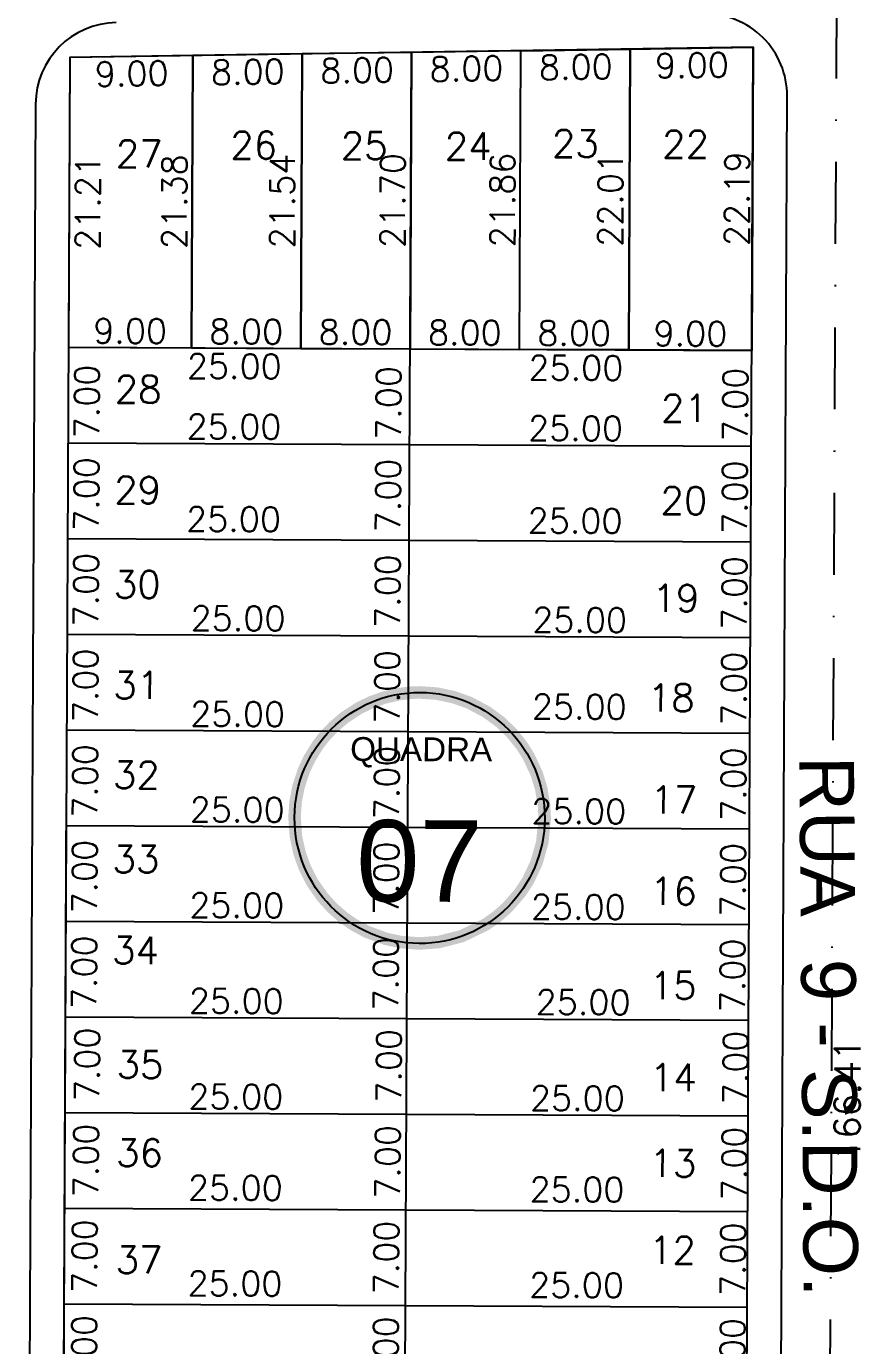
# Model space of a CAD drawing. Header units: millimetres. Extents: x -4430026 to 4783824, y 584 to 9593110.
# Drawn here: x 2064.7 to 2126.1, y 1787.8 to 1884.3 of the extents above; entities that cross this region are included whole.
import ezdxf
from ezdxf.enums import TextEntityAlignment as Align

# ---------------------------------------------------------------- set-up
doc = ezdxf.new("R2010")
doc.units = ezdxf.units.MM
doc.linetypes.add('DASHDOT', pattern=[1, 0.5, -0.25, 0, -0.25])
doc.linetypes.add('HIDDEN2', pattern=[0.1875, 0.125, -0.0625])
for name, color, linetype in [('boundary filipe', 6, 'Continuous'), ('BOUNDARY LOTES', 2, 'Continuous'), ('Calçada', 1, 'Continuous'), ('Cota', 8, 'Continuous'), ('COTAS', 8, 'Continuous'), ('Lotes', 2, 'Continuous'), ('Nomes de Ruas', 3, 'Continuous'), ('Numero de lotes', 5, 'Continuous'), ('númeraçãoquadras', 4, 'Continuous'), ('Projeção', 8, 'HIDDEN2'), ('QUADRA', 4, 'Continuous')]:
    doc.layers.add(name, color=color, linetype=linetype)
doc.styles.add('arcad1', font='romans.shx')
doc.styles.add('ARIAL', font='arial.ttf', dxfattribs={"height": 0.25})
doc.styles.add('ROMANS', font='romans.shx')
doc.styles.add('STYLE1', font='sanss___.ttf')
doc.dimstyles.new('BOLA100', dxfattribs={"dimscale": 0, "dimtxt": 1.9, "dimasz": 0.18, "dimexe": 0.18, "dimexo": 0.063, "dimgap": 0, "dimtad": 1, "dimzin": 4, "dimdsep": 46, "dimtxsty": 'ROMANS', "dimcen": 0.09, "dimse1": 1, "dimse2": 1, "dimsd1": 1, "dimsd2": 1, "dimclrt": 256, "dimaunit": 1, "dimadec": 4, "dimazin": 0, "dimtfac": 1.2, "dimtix": 1, "dimtmove": 2, "dimatfit": 3, "dimfxl": 1, "dimtvp": 2, "dimtolj": 1, "dimtzin": 4, "dimarcsym": 0})
doc.dimstyles.get("Standard").update_dxf_attribs({"dimtxt": 0.18, "dimasz": 0.18, "dimexe": 0.18, "dimexo": 0.0625, "dimgap": 0.09, "dimtad": 0, "dimtih": 1, "dimtoh": 1, "dimdec": 4, "dimzin": 0, "dimdsep": 46, "dimtxsty": 'Standard', "dimcen": 0.09, "dimadec": 0, "dimazin": 0, "dimtfac": 1, "dimtdec": 4, "dimtofl": 0, "dimtmove": 0, "dimatfit": 3, "dimfxl": 1, "dimtolj": 1, "dimtzin": 0, "dimarcsym": 0})

# ---------------------------------------------------------------- blocks, each defined once
blk = doc.blocks.new('NUM_quadra')
at = {"color": 6, "const_width": 0.02}
blk.add_lwpolyline([(-0.0134, 0.1996), (-0.034, 0.1971), (-0.0579, 0.1914), (-0.0779, 0.1842), (-0.0981, 0.1743), (-0.1208, 0.1594), (-0.1377, 0.145), (-0.1521, 0.1299), (-0.1625, 0.1166), (-0.1764, 0.0942), (-0.1852, 0.0754), (-0.1941, 0.0483), (-0.1985, 0.0243), (-0.2, 0), (-0.1977, -0.0299), (-0.1921, -0.0556), (-0.1839, -0.0786), (-0.1713, -0.1033), (-0.1546, -0.1269), (-0.1389, -0.1439), (-0.1219, -0.1586), (-0.1046, -0.1705), (-0.0831, -0.1819), (-0.0531, -0.1928), (-0.0302, -0.1977), (0, -0.2), (0.0309, -0.1976), (0.0677, -0.1882), (0.1069, -0.169), (0.124, -0.1569), (0.1407, -0.1421), (0.1614, -0.1181), (0.1737, -0.0992), (0.187, -0.071), (0.1962, -0.0386), (0.2, 0), (0.1989, 0.0205), (0.1943, 0.0473), (0.1871, 0.0707), (0.1741, 0.0984), (0.1635, 0.1151), (0.1472, 0.1354), (0.1285, 0.1533), (0.1063, 0.1694), (0.0782, 0.1841), (0.0533, 0.1928), (0.0267, 0.1982), (0, 0.2)], close=True, dxfattribs=at)
blk.add_circle((0, 0), 0.2)
at = {"color": 3, "insert": (-0.1114, 0.1285), "char_height": 0.038, "width": 0.2663, "attachment_point": 1, "style": 'STYLE1'}
blk.add_mtext('\\fArial|b0|i0|c0|p34;QUADRA', dxfattribs=at)
at = {"color": 3, "style": 'STYLE1'}
blk.add_attdef('00', text='', height=0.13, dxfattribs=at).set_placement((0, -0.1335), align=Align.CENTER)
blk = doc.blocks.new('*D14745')
at = {"layer": 'DEFPOINTS', "color": 0}
for p in [(2067.912, 1882.033), (2076.912, 1882.168), (2076.985, 1877.316)]:
    blk.add_point(p, dxfattribs=at)
at = {"layer": 'Cota', "color": 41, "insert": (2072.431, 1880.848), "char_height": 1.8, "attachment_point": 5, "rotation": 0.85696, "style": 'ROMANS'}
blk.add_mtext('\\A1;9.00', dxfattribs=at)
blk = doc.blocks.new('*D14746')
at = {"layer": 'DEFPOINTS', "color": 0}
for p in [(2076.912, 1882.168), (2084.913, 1882.287), (2084.986, 1877.435)]:
    blk.add_point(p, dxfattribs=at)
at = {"layer": 'Cota', "color": 41, "insert": (2080.931, 1880.975), "char_height": 1.8, "attachment_point": 5, "rotation": 0.85696, "style": 'ROMANS'}
blk.add_mtext('\\A1;8.00', dxfattribs=at)
blk = doc.blocks.new('*D14747')
at = {"layer": 'DEFPOINTS', "color": 0}
for p in [(2084.913, 1882.287), (2092.914, 1882.407), (2092.986, 1877.555)]:
    blk.add_point(p, dxfattribs=at)
at = {"layer": 'Cota', "color": 41, "insert": (2088.932, 1881.095), "char_height": 1.8, "attachment_point": 5, "rotation": 0.85696, "style": 'ROMANS'}
blk.add_mtext('\\A1;8.00', dxfattribs=at)
blk = doc.blocks.new('*D14748')
at = {"layer": 'DEFPOINTS', "color": 0}
for p in [(2100.914, 1882.527), (2092.914, 1882.407), (2100.987, 1877.675)]:
    blk.add_point(p, dxfattribs=at)
at = {"layer": 'Cota', "color": 41, "insert": (2096.933, 1881.215), "char_height": 1.8, "attachment_point": 5, "rotation": 0.85696, "style": 'ROMANS'}
blk.add_mtext('\\A1;8.00', dxfattribs=at)
blk = doc.blocks.new('*D14749')
at = {"layer": 'DEFPOINTS', "color": 0}
for p in [(2100.914, 1882.527), (2108.915, 1882.646), (2108.987, 1877.794)]:
    blk.add_point(p, dxfattribs=at)
at = {"layer": 'Cota', "color": 41, "insert": (2104.933, 1881.334), "char_height": 1.8, "attachment_point": 5, "rotation": 0.85696, "style": 'ROMANS'}
blk.add_mtext('\\A1;8.00', dxfattribs=at)
blk = doc.blocks.new('*D14750')
at = {"layer": 'DEFPOINTS', "color": 0}
for p in [(2108.915, 1882.646), (2117.916, 1882.781), (2117.988, 1877.929)]:
    blk.add_point(p, dxfattribs=at)
at = {"layer": 'Cota', "color": 41, "insert": (2113.434, 1881.461), "char_height": 1.8, "attachment_point": 5, "rotation": 0.85696, "style": 'ROMANS'}
blk.add_mtext('\\A1;9.00', dxfattribs=at)
blk = doc.blocks.new('*D14751')
at = {"layer": 'DEFPOINTS', "color": 0}
for p in [(2067.912, 1882.033), (2067.811, 1860.827), (2072.769, 1860.803)]:
    blk.add_point(p, dxfattribs=at)
at = {"layer": 'Cota', "color": 41, "insert": (2069.219, 1871.423), "char_height": 1.8, "attachment_point": 5, "rotation": 89.72858, "style": 'ROMANS'}
blk.add_mtext('\\A1;21.21', dxfattribs=at)
blk = doc.blocks.new('*D14752')
at = {"layer": 'DEFPOINTS', "color": 0}
for p in [(2067.777, 1853.594), (2067.744, 1846.594), (2072.701, 1846.571)]:
    blk.add_point(p, dxfattribs=at)
at = {"layer": 'Cota', "color": 41, "insert": (2069.118, 1850.088), "char_height": 1.8, "attachment_point": 5, "rotation": 89.72858, "style": 'ROMANS'}
blk.add_mtext('\\A1;7.00', dxfattribs=at)
blk = doc.blocks.new('*D14753')
at = {"layer": 'DEFPOINTS', "color": 0}
for p in [(2076.912, 1882.168), (2079.207, 1882.157), (2076.811, 1860.784)]:
    blk.add_point(p, dxfattribs=at)
at = {"layer": 'Cota', "color": 41, "insert": (2075.556, 1871.482), "char_height": 1.8, "attachment_point": 5, "rotation": 89.72858, "style": 'ROMANS'}
blk.add_mtext('\\A1;21.38', dxfattribs=at)
blk = doc.blocks.new('*D14754')
at = {"layer": 'DEFPOINTS', "color": 0}
for p in [(2084.913, 1882.287), (2087.1, 1882.277), (2084.811, 1860.746)]:
    blk.add_point(p, dxfattribs=at)
at = {"layer": 'Cota', "color": 41, "insert": (2083.449, 1871.523), "char_height": 1.8, "attachment_point": 5, "rotation": 89.72858, "style": 'ROMANS'}
blk.add_mtext('\\A1;21.54', dxfattribs=at)
blk = doc.blocks.new('*D14755')
at = {"layer": 'DEFPOINTS', "color": 0}
for p in [(2092.914, 1882.407), (2092.811, 1860.708), (2095.074, 1860.698)]:
    blk.add_point(p, dxfattribs=at)
at = {"layer": 'Cota', "color": 41, "insert": (2091.525, 1871.564), "char_height": 1.8, "attachment_point": 5, "rotation": 89.72858, "style": 'ROMANS'}
blk.add_mtext('\\A1;21.70', dxfattribs=at)
blk = doc.blocks.new('*D14756')
at = {"layer": 'DEFPOINTS', "color": 0}
for p in [(2100.914, 1882.527), (2103.22, 1882.516), (2100.811, 1860.67)]:
    blk.add_point(p, dxfattribs=at)
at = {"layer": 'Cota', "color": 41, "insert": (2099.568, 1871.605), "char_height": 1.8, "attachment_point": 5, "rotation": 89.72858, "style": 'ROMANS'}
blk.add_mtext('\\A1;21.86', dxfattribs=at)
blk = doc.blocks.new('*D14757')
at = {"layer": 'DEFPOINTS', "color": 0}
for p in [(2108.915, 1882.646), (2111.113, 1882.636), (2108.811, 1860.633)]:
    blk.add_point(p, dxfattribs=at)
at = {"layer": 'Cota', "color": 41, "insert": (2107.461, 1871.646), "char_height": 1.8, "attachment_point": 5, "rotation": 89.72858, "style": 'ROMANS'}
blk.add_mtext('\\A1;22.01', dxfattribs=at)
blk = doc.blocks.new('*D14758')
at = {"layer": 'DEFPOINTS', "color": 0}
for p in [(2117.916, 1882.781), (2117.811, 1860.59), (2120.272, 1860.578)]:
    blk.add_point(p, dxfattribs=at)
at = {"layer": 'Cota', "color": 41, "insert": (2116.725, 1871.691), "char_height": 1.8, "attachment_point": 5, "rotation": 89.72858, "style": 'ROMANS'}
blk.add_mtext('\\A1;22.19', dxfattribs=at)
blk = doc.blocks.new('*D14759')
at = {"layer": 'DEFPOINTS', "color": 0}
for p in [(2067.81, 1860.594), (2076.81, 1860.551), (2076.8, 1858.391)]:
    blk.add_point(p, dxfattribs=at)
at = {"layer": 'Cota', "color": 41, "insert": (2072.317, 1862.012), "char_height": 1.8, "attachment_point": 5, "rotation": 359.72858, "style": 'ROMANS'}
blk.add_mtext('\\A1;9.00', dxfattribs=at)
blk = doc.blocks.new('*D14760')
at = {"layer": 'DEFPOINTS', "color": 0}
for p in [(2076.81, 1860.551), (2084.81, 1860.513), (2084.8, 1858.353)]:
    blk.add_point(p, dxfattribs=at)
at = {"layer": 'Cota', "color": 41, "insert": (2080.817, 1861.972), "char_height": 1.8, "attachment_point": 5, "rotation": 359.72858, "style": 'ROMANS'}
blk.add_mtext('\\A1;8.00', dxfattribs=at)
blk = doc.blocks.new('*D14761')
at = {"layer": 'DEFPOINTS', "color": 0}
for p in [(2084.81, 1860.513), (2092.81, 1860.475), (2092.799, 1858.315)]:
    blk.add_point(p, dxfattribs=at)
at = {"layer": 'Cota', "color": 41, "insert": (2088.817, 1861.934), "char_height": 1.8, "attachment_point": 5, "rotation": 359.72858, "style": 'ROMANS'}
blk.add_mtext('\\A1;8.00', dxfattribs=at)
blk = doc.blocks.new('*D14762')
at = {"layer": 'DEFPOINTS', "color": 0}
for p in [(2092.81, 1860.475), (2100.81, 1860.438), (2100.799, 1858.277)]:
    blk.add_point(p, dxfattribs=at)
at = {"layer": 'Cota', "color": 41, "insert": (2096.816, 1861.896), "char_height": 1.8, "attachment_point": 5, "rotation": 359.72858, "style": 'ROMANS'}
blk.add_mtext('\\A1;8.00', dxfattribs=at)
blk = doc.blocks.new('*D14763')
at = {"layer": 'DEFPOINTS', "color": 0}
for p in [(2100.81, 1860.438), (2108.81, 1860.4), (2108.799, 1858.239)]:
    blk.add_point(p, dxfattribs=at)
at = {"layer": 'Cota', "color": 41, "insert": (2104.816, 1861.858), "char_height": 1.8, "attachment_point": 5, "rotation": 359.72858, "style": 'ROMANS'}
blk.add_mtext('\\A1;8.00', dxfattribs=at)
blk = doc.blocks.new('*D14764')
at = {"layer": 'DEFPOINTS', "color": 0}
for p in [(2108.81, 1860.4), (2117.809, 1860.357), (2117.799, 1858.196)]:
    blk.add_point(p, dxfattribs=at)
at = {"layer": 'Cota', "color": 41, "insert": (2113.316, 1861.818), "char_height": 1.8, "attachment_point": 5, "rotation": 359.72858, "style": 'ROMANS'}
blk.add_mtext('\\A1;9.00', dxfattribs=at)
blk = doc.blocks.new('*D14765')
at = {"layer": 'DEFPOINTS', "color": 0}
for p in [(2067.377, 1847.087), (2092.377, 1846.969), (2092.366, 1844.588)]:
    blk.add_point(p, dxfattribs=at)
at = {"layer": 'Cota', "color": 41, "insert": (2079.883, 1848.247), "char_height": 1.8, "attachment_point": 5, "rotation": 359.72858, "style": 'ROMANS'}
blk.add_mtext('\\A1;25.00', dxfattribs=at)
blk = doc.blocks.new('*D14766')
at = {"layer": 'DEFPOINTS', "color": 0}
for p in [(2092.377, 1846.969), (2117.376, 1846.85), (2117.365, 1844.469)]:
    blk.add_point(p, dxfattribs=at)
at = {"layer": 'Cota', "color": 41, "insert": (2104.882, 1848.128), "char_height": 1.8, "attachment_point": 5, "rotation": 359.72858, "style": 'ROMANS'}
blk.add_mtext('\\A1;25.00', dxfattribs=at)
blk = doc.blocks.new('*D14767')
at = {"layer": 'DEFPOINTS', "color": 0}
for p in [(2067.744, 1846.594), (2067.711, 1839.594), (2072.668, 1839.571)]:
    blk.add_point(p, dxfattribs=at)
at = {"layer": 'Cota', "color": 41, "insert": (2069.085, 1843.088), "char_height": 1.8, "attachment_point": 5, "rotation": 89.72858, "style": 'ROMANS'}
blk.add_mtext('\\A1;7.00', dxfattribs=at)
blk = doc.blocks.new('*D14768')
at = {"layer": 'DEFPOINTS', "color": 0}
for p in [(2067.712, 1839.827), (2092.711, 1839.709), (2092.7, 1837.328)]:
    blk.add_point(p, dxfattribs=at)
at = {"layer": 'Cota', "color": 41, "insert": (2080.217, 1840.987), "char_height": 1.8, "attachment_point": 5, "rotation": 359.72858, "style": 'ROMANS'}
blk.add_mtext('\\A1;25.00', dxfattribs=at)
blk = doc.blocks.new('*D14769')
at = {"layer": 'DEFPOINTS', "color": 0}
for p in [(2092.711, 1839.709), (2117.711, 1839.59), (2117.7, 1837.209)]:
    blk.add_point(p, dxfattribs=at)
at = {"layer": 'Cota', "color": 41, "insert": (2105.217, 1840.868), "char_height": 1.8, "attachment_point": 5, "rotation": 359.72858, "style": 'ROMANS'}
blk.add_mtext('\\A1;25.00', dxfattribs=at)
blk = doc.blocks.new('*D14770')
at = {"layer": 'DEFPOINTS', "color": 0}
for p in [(2067.711, 1839.594), (2067.677, 1832.594), (2072.635, 1832.571)]:
    blk.add_point(p, dxfattribs=at)
at = {"layer": 'Cota', "color": 41, "insert": (2069.052, 1836.088), "char_height": 1.8, "attachment_point": 5, "rotation": 89.72858, "style": 'ROMANS'}
blk.add_mtext('\\A1;7.00', dxfattribs=at)
blk = doc.blocks.new('*D14771')
at = {"layer": 'DEFPOINTS', "color": 0}
for p in [(2067.678, 1832.827), (2092.678, 1832.709), (2092.667, 1830.328)]:
    blk.add_point(p, dxfattribs=at)
at = {"layer": 'Cota', "color": 41, "insert": (2080.184, 1833.987), "char_height": 1.8, "attachment_point": 5, "rotation": 359.72858, "style": 'ROMANS'}
blk.add_mtext('\\A1;25.00', dxfattribs=at)
blk = doc.blocks.new('*D14772')
at = {"layer": 'DEFPOINTS', "color": 0}
for p in [(2092.681, 1833.358), (2117.681, 1833.24), (2117.67, 1830.859)]:
    blk.add_point(p, dxfattribs=at)
at = {"layer": 'Cota', "color": 41, "insert": (2105.187, 1834.518), "char_height": 1.8, "attachment_point": 5, "rotation": 359.72858, "style": 'ROMANS'}
blk.add_mtext('\\A1;25.00', dxfattribs=at)
blk = doc.blocks.new('*D14773')
at = {"layer": 'DEFPOINTS', "color": 0}
for p in [(2067.677, 1832.594), (2067.644, 1825.594), (2072.602, 1825.571)]:
    blk.add_point(p, dxfattribs=at)
at = {"layer": 'Cota', "color": 41, "insert": (2069.018, 1829.088), "char_height": 1.8, "attachment_point": 5, "rotation": 89.72858, "style": 'ROMANS'}
blk.add_mtext('\\A1;7.00', dxfattribs=at)
blk = doc.blocks.new('*D14774')
at = {"layer": 'DEFPOINTS', "color": 0}
for p in [(2067.645, 1825.827), (2092.645, 1825.709), (2092.634, 1823.328)]:
    blk.add_point(p, dxfattribs=at)
at = {"layer": 'Cota', "color": 41, "insert": (2080.151, 1826.987), "char_height": 1.8, "attachment_point": 5, "rotation": 359.72858, "style": 'ROMANS'}
blk.add_mtext('\\A1;25.00', dxfattribs=at)
blk = doc.blocks.new('*D14775')
at = {"layer": 'DEFPOINTS', "color": 0}
for p in [(2092.645, 1825.709), (2117.645, 1825.59), (2117.633, 1823.209)]:
    blk.add_point(p, dxfattribs=at)
at = {"layer": 'Cota', "color": 41, "insert": (2105.151, 1826.869), "char_height": 1.8, "attachment_point": 5, "rotation": 359.72858, "style": 'ROMANS'}
blk.add_mtext('\\A1;25.00', dxfattribs=at)
blk = doc.blocks.new('*D14776')
at = {"layer": 'DEFPOINTS', "color": 0}
for p in [(2067.644, 1825.594), (2067.611, 1818.594), (2072.569, 1818.571)]:
    blk.add_point(p, dxfattribs=at)
at = {"layer": 'Cota', "color": 41, "insert": (2068.985, 1822.088), "char_height": 1.8, "attachment_point": 5, "rotation": 89.72858, "style": 'ROMANS'}
blk.add_mtext('\\A1;7.00', dxfattribs=at)
blk = doc.blocks.new('*D14777')
at = {"layer": 'DEFPOINTS', "color": 0}
for p in [(2067.612, 1818.827), (2092.612, 1818.709), (2092.601, 1816.328)]:
    blk.add_point(p, dxfattribs=at)
at = {"layer": 'Cota', "color": 41, "insert": (2080.118, 1819.987), "char_height": 1.8, "attachment_point": 5, "rotation": 359.72858, "style": 'ROMANS'}
blk.add_mtext('\\A1;25.00', dxfattribs=at)
blk = doc.blocks.new('*D14778')
at = {"layer": 'DEFPOINTS', "color": 0}
for p in [(2092.612, 1818.709), (2117.612, 1818.59), (2117.6, 1816.209)]:
    blk.add_point(p, dxfattribs=at)
at = {"layer": 'Cota', "color": 41, "insert": (2105.117, 1819.869), "char_height": 1.8, "attachment_point": 5, "rotation": 359.72858, "style": 'ROMANS'}
blk.add_mtext('\\A1;25.00', dxfattribs=at)
blk = doc.blocks.new('*D14779')
at = {"layer": 'DEFPOINTS', "color": 0}
for p in [(2067.611, 1818.594), (2067.578, 1811.594), (2072.536, 1811.571)]:
    blk.add_point(p, dxfattribs=at)
at = {"layer": 'Cota', "color": 41, "insert": (2068.952, 1815.088), "char_height": 1.8, "attachment_point": 5, "rotation": 89.72858, "style": 'ROMANS'}
blk.add_mtext('\\A1;7.00', dxfattribs=at)
blk = doc.blocks.new('*D14780')
at = {"layer": 'DEFPOINTS', "color": 0}
for p in [(2067.579, 1811.827), (2092.579, 1811.709), (2092.567, 1809.328)]:
    blk.add_point(p, dxfattribs=at)
at = {"layer": 'Cota', "color": 41, "insert": (2080.085, 1812.987), "char_height": 1.8, "attachment_point": 5, "rotation": 359.72858, "style": 'ROMANS'}
blk.add_mtext('\\A1;25.00', dxfattribs=at)
blk = doc.blocks.new('*D14781')
at = {"layer": 'DEFPOINTS', "color": 0}
for p in [(2092.963, 1811.74), (2117.963, 1811.622), (2117.952, 1809.241)]:
    blk.add_point(p, dxfattribs=at)
at = {"layer": 'Cota', "color": 41, "insert": (2105.469, 1812.9), "char_height": 1.8, "attachment_point": 5, "rotation": 359.72858, "style": 'ROMANS'}
blk.add_mtext('\\A1;25.00', dxfattribs=at)
blk = doc.blocks.new('*D14782')
at = {"layer": 'DEFPOINTS', "color": 0}
for p in [(2067.546, 1804.827), (2092.546, 1804.709), (2092.534, 1802.328)]:
    blk.add_point(p, dxfattribs=at)
at = {"layer": 'Cota', "color": 41, "insert": (2080.051, 1805.987), "char_height": 1.8, "attachment_point": 5, "rotation": 359.72858, "style": 'ROMANS'}
blk.add_mtext('\\A1;25.00', dxfattribs=at)
blk = doc.blocks.new('*D14783')
at = {"layer": 'DEFPOINTS', "color": 0}
for p in [(2092.546, 1804.709), (2117.545, 1804.591), (2117.534, 1802.21)]:
    blk.add_point(p, dxfattribs=at)
at = {"layer": 'Cota', "color": 41, "insert": (2105.051, 1805.869), "char_height": 1.8, "attachment_point": 5, "rotation": 359.72858, "style": 'ROMANS'}
blk.add_mtext('\\A1;25.00', dxfattribs=at)
blk = doc.blocks.new('*D14784')
at = {"layer": 'DEFPOINTS', "color": 0}
for p in [(2067.514, 1798.154), (2092.514, 1798.036), (2092.503, 1795.655)]:
    blk.add_point(p, dxfattribs=at)
at = {"layer": 'Cota', "color": 41, "insert": (2080.02, 1799.314), "char_height": 1.8, "attachment_point": 5, "rotation": 359.72858, "style": 'ROMANS'}
blk.add_mtext('\\A1;25.00', dxfattribs=at)
blk = doc.blocks.new('*D14785')
at = {"layer": 'DEFPOINTS', "color": 0}
for p in [(2092.514, 1798.036), (2117.514, 1797.917), (2117.502, 1795.536)]:
    blk.add_point(p, dxfattribs=at)
at = {"layer": 'Cota', "color": 41, "insert": (2105.02, 1799.195), "char_height": 1.8, "attachment_point": 5, "rotation": 359.72858, "style": 'ROMANS'}
blk.add_mtext('\\A1;25.00', dxfattribs=at)
blk = doc.blocks.new('*D14788')
at = {"layer": 'DEFPOINTS', "color": 0}
for p in [(2067.481, 1791.154), (2092.481, 1791.036), (2092.469, 1788.655)]:
    blk.add_point(p, dxfattribs=at)
at = {"layer": 'Cota', "color": 41, "insert": (2079.987, 1792.314), "char_height": 1.8, "attachment_point": 5, "rotation": 359.72858, "style": 'ROMANS'}
blk.add_mtext('\\A1;25.00', dxfattribs=at)
blk = doc.blocks.new('*D14789')
at = {"layer": 'DEFPOINTS', "color": 0}
for p in [(2092.481, 1791.036), (2117.48, 1790.917), (2117.469, 1788.536)]:
    blk.add_point(p, dxfattribs=at)
at = {"layer": 'Cota', "color": 41, "insert": (2104.986, 1792.195), "char_height": 1.8, "attachment_point": 5, "rotation": 359.72858, "style": 'ROMANS'}
blk.add_mtext('\\A1;25.00', dxfattribs=at)
blk = doc.blocks.new('*D13549')
at = {"layer": 'DEFPOINTS', "color": 0}
for p in [(2070.885, 1811.845), (2070.852, 1804.845), (2072.755, 1804.836)]:
    blk.add_point(p, dxfattribs=at)
at = {"layer": 'Cota', "color": 41, "insert": (2069.172, 1808.353), "char_height": 1.8, "attachment_point": 5, "rotation": 89.72858, "style": 'ROMANS'}
blk.add_mtext('\\A1;7.00', dxfattribs=at)
blk = doc.blocks.new('*D13550')
at = {"layer": 'DEFPOINTS', "color": 0}
for p in [(2068.853, 1804.821), (2068.82, 1797.821), (2072.665, 1797.803)]:
    blk.add_point(p, dxfattribs=at)
at = {"layer": 'Cota', "color": 41, "insert": (2069.081, 1801.32), "char_height": 1.8, "attachment_point": 5, "rotation": 89.72858, "style": 'ROMANS'}
blk.add_mtext('\\A1;7.00', dxfattribs=at)
blk = doc.blocks.new('*D13551')
at = {"layer": 'DEFPOINTS', "color": 0}
for p in [(2070.382, 1797.814), (2070.349, 1790.814), (2072.565, 1790.803)]:
    blk.add_point(p, dxfattribs=at)
at = {"layer": 'Cota', "color": 41, "insert": (2068.982, 1794.321), "char_height": 1.8, "attachment_point": 5, "rotation": 89.72858, "style": 'ROMANS'}
blk.add_mtext('\\A1;7.00', dxfattribs=at)
blk = doc.blocks.new('*D13552')
at = {"layer": 'DEFPOINTS', "color": 0}
for p in [(2070.349, 1790.814), (2070.316, 1783.814), (2072.532, 1783.804)]:
    blk.add_point(p, dxfattribs=at)
at = {"layer": 'Cota', "color": 41, "insert": (2068.949, 1787.321), "char_height": 1.8, "attachment_point": 5, "rotation": 89.72858, "style": 'ROMANS'}
blk.add_mtext('\\A1;7.00', dxfattribs=at)
blk = doc.blocks.new('*D13556')
at = {"layer": 'DEFPOINTS', "color": 0}
for p in [(2089.855, 1853.489), (2089.822, 1846.489), (2094.78, 1846.466)]:
    blk.add_point(p, dxfattribs=at)
at = {"layer": 'Cota', "color": 41, "insert": (2091.196, 1849.983), "char_height": 1.8, "attachment_point": 5, "rotation": 89.72858, "style": 'ROMANS'}
blk.add_mtext('\\A1;7.00', dxfattribs=at)
blk = doc.blocks.new('*D13557')
at = {"layer": 'DEFPOINTS', "color": 0}
for p in [(2089.822, 1846.489), (2089.789, 1839.49), (2094.747, 1839.466)]:
    blk.add_point(p, dxfattribs=at)
at = {"layer": 'Cota', "color": 41, "insert": (2091.163, 1842.983), "char_height": 1.8, "attachment_point": 5, "rotation": 89.72858, "style": 'ROMANS'}
blk.add_mtext('\\A1;7.00', dxfattribs=at)
blk = doc.blocks.new('*D13558')
at = {"layer": 'DEFPOINTS', "color": 0}
for p in [(2089.789, 1839.49), (2089.756, 1832.49), (2094.714, 1832.466)]:
    blk.add_point(p, dxfattribs=at)
at = {"layer": 'Cota', "color": 41, "insert": (2091.13, 1835.983), "char_height": 1.8, "attachment_point": 5, "rotation": 89.72858, "style": 'ROMANS'}
blk.add_mtext('\\A1;7.00', dxfattribs=at)
blk = doc.blocks.new('*D13559')
at = {"layer": 'DEFPOINTS', "color": 0}
for p in [(2089.756, 1832.49), (2089.723, 1825.49), (2094.68, 1825.466)]:
    blk.add_point(p, dxfattribs=at)
at = {"layer": 'Cota', "color": 41, "insert": (2091.097, 1828.983), "char_height": 1.8, "attachment_point": 5, "rotation": 89.72858, "style": 'ROMANS'}
blk.add_mtext('\\A1;7.00', dxfattribs=at)
blk = doc.blocks.new('*D13560')
at = {"layer": 'DEFPOINTS', "color": 0}
for p in [(2089.723, 1825.49), (2089.69, 1818.49), (2094.647, 1818.466)]:
    blk.add_point(p, dxfattribs=at)
at = {"layer": 'Cota', "color": 41, "insert": (2091.064, 1821.983), "char_height": 1.8, "attachment_point": 5, "rotation": 89.72858, "style": 'ROMANS'}
blk.add_mtext('\\A1;7.00', dxfattribs=at)
blk = doc.blocks.new('*D13561')
at = {"layer": 'DEFPOINTS', "color": 0}
for p in [(2089.69, 1818.49), (2089.656, 1811.49), (2094.614, 1811.466)]:
    blk.add_point(p, dxfattribs=at)
at = {"layer": 'Cota', "color": 41, "insert": (2091.031, 1814.983), "char_height": 1.8, "attachment_point": 5, "rotation": 89.72858, "style": 'ROMANS'}
blk.add_mtext('\\A1;7.00', dxfattribs=at)
blk = doc.blocks.new('*D13562')
at = {"layer": 'DEFPOINTS', "color": 0}
for p in [(2092.963, 1811.74), (2092.93, 1804.74), (2094.834, 1804.731)]:
    blk.add_point(p, dxfattribs=at)
at = {"layer": 'Cota', "color": 41, "insert": (2091.25, 1808.248), "char_height": 1.8, "attachment_point": 5, "rotation": 89.72858, "style": 'ROMANS'}
blk.add_mtext('\\A1;7.00', dxfattribs=at)
blk = doc.blocks.new('*D13563')
at = {"layer": 'DEFPOINTS', "color": 0}
for p in [(2090.932, 1804.717), (2090.899, 1797.717), (2094.743, 1797.699)]:
    blk.add_point(p, dxfattribs=at)
at = {"layer": 'Cota', "color": 41, "insert": (2091.16, 1801.216), "char_height": 1.8, "attachment_point": 5, "rotation": 89.72858, "style": 'ROMANS'}
blk.add_mtext('\\A1;7.00', dxfattribs=at)
blk = doc.blocks.new('*D13564')
at = {"layer": 'DEFPOINTS', "color": 0}
for p in [(2092.461, 1797.709), (2092.427, 1790.709), (2094.644, 1790.699)]:
    blk.add_point(p, dxfattribs=at)
at = {"layer": 'Cota', "color": 41, "insert": (2091.061, 1794.216), "char_height": 1.8, "attachment_point": 5, "rotation": 89.72858, "style": 'ROMANS'}
blk.add_mtext('\\A1;7.00', dxfattribs=at)
blk = doc.blocks.new('*D13565')
at = {"layer": 'DEFPOINTS', "color": 0}
for p in [(2092.427, 1790.709), (2092.394, 1783.709), (2094.611, 1783.699)]:
    blk.add_point(p, dxfattribs=at)
at = {"layer": 'Cota', "color": 41, "insert": (2091.027, 1787.216), "char_height": 1.8, "attachment_point": 5, "rotation": 89.72858, "style": 'ROMANS'}
blk.add_mtext('\\A1;7.00', dxfattribs=at)
blk = doc.blocks.new('*D13569')
at = {"layer": 'DEFPOINTS', "color": 0}
for p in [(2115.228, 1853.369), (2115.195, 1846.369), (2120.152, 1846.346)]:
    blk.add_point(p, dxfattribs=at)
at = {"layer": 'Cota', "color": 41, "insert": (2116.569, 1849.863), "char_height": 1.8, "attachment_point": 5, "rotation": 89.72858, "style": 'ROMANS'}
blk.add_mtext('\\A1;7.00', dxfattribs=at)
blk = doc.blocks.new('*D13570')
at = {"layer": 'DEFPOINTS', "color": 0}
for p in [(2115.195, 1846.369), (2115.162, 1839.369), (2120.119, 1839.346)]:
    blk.add_point(p, dxfattribs=at)
at = {"layer": 'Cota', "color": 41, "insert": (2116.536, 1842.863), "char_height": 1.8, "attachment_point": 5, "rotation": 89.72858, "style": 'ROMANS'}
blk.add_mtext('\\A1;7.00', dxfattribs=at)
blk = doc.blocks.new('*D13571')
at = {"layer": 'DEFPOINTS', "color": 0}
for p in [(2115.162, 1839.369), (2115.128, 1832.369), (2120.086, 1832.346)]:
    blk.add_point(p, dxfattribs=at)
at = {"layer": 'Cota', "color": 41, "insert": (2116.503, 1835.863), "char_height": 1.8, "attachment_point": 5, "rotation": 89.72858, "style": 'ROMANS'}
blk.add_mtext('\\A1;7.00', dxfattribs=at)
blk = doc.blocks.new('*D13572')
at = {"layer": 'DEFPOINTS', "color": 0}
for p in [(2115.128, 1832.369), (2115.095, 1825.369), (2120.053, 1825.346)]:
    blk.add_point(p, dxfattribs=at)
at = {"layer": 'Cota', "color": 41, "insert": (2116.469, 1828.863), "char_height": 1.8, "attachment_point": 5, "rotation": 89.72858, "style": 'ROMANS'}
blk.add_mtext('\\A1;7.00', dxfattribs=at)
blk = doc.blocks.new('*D13573')
at = {"layer": 'DEFPOINTS', "color": 0}
for p in [(2115.095, 1825.369), (2115.062, 1818.37), (2120.02, 1818.346)]:
    blk.add_point(p, dxfattribs=at)
at = {"layer": 'Cota', "color": 41, "insert": (2116.436, 1821.863), "char_height": 1.8, "attachment_point": 5, "rotation": 89.72858, "style": 'ROMANS'}
blk.add_mtext('\\A1;7.00', dxfattribs=at)
blk = doc.blocks.new('*D13574')
at = {"layer": 'DEFPOINTS', "color": 0}
for p in [(2115.062, 1818.37), (2115.029, 1811.37), (2119.987, 1811.346)]:
    blk.add_point(p, dxfattribs=at)
at = {"layer": 'Cota', "color": 41, "insert": (2116.403, 1814.863), "char_height": 1.8, "attachment_point": 5, "rotation": 89.72858, "style": 'ROMANS'}
blk.add_mtext('\\A1;7.00', dxfattribs=at)
blk = doc.blocks.new('*D13575')
at = {"layer": 'DEFPOINTS', "color": 0}
for p in [(2118.336, 1811.62), (2118.303, 1804.62), (2120.206, 1804.611)]:
    blk.add_point(p, dxfattribs=at)
at = {"layer": 'Cota', "color": 41, "insert": (2116.623, 1808.128), "char_height": 1.8, "attachment_point": 5, "rotation": 89.72858, "style": 'ROMANS'}
blk.add_mtext('\\A1;7.00', dxfattribs=at)
blk = doc.blocks.new('*D13576')
at = {"layer": 'DEFPOINTS', "color": 0}
for p in [(2116.304, 1804.596), (2116.271, 1797.597), (2120.116, 1797.578)]:
    blk.add_point(p, dxfattribs=at)
at = {"layer": 'Cota', "color": 41, "insert": (2116.532, 1801.095), "char_height": 1.8, "attachment_point": 5, "rotation": 89.72858, "style": 'ROMANS'}
blk.add_mtext('\\A1;7.00', dxfattribs=at)
blk = doc.blocks.new('*D13577')
at = {"layer": 'DEFPOINTS', "color": 0}
for p in [(2117.833, 1797.589), (2117.8, 1790.589), (2120.016, 1790.579)]:
    blk.add_point(p, dxfattribs=at)
at = {"layer": 'Cota', "color": 41, "insert": (2116.433, 1794.096), "char_height": 1.8, "attachment_point": 5, "rotation": 89.72858, "style": 'ROMANS'}
blk.add_mtext('\\A1;7.00', dxfattribs=at)
blk = doc.blocks.new('*D13578')
at = {"layer": 'DEFPOINTS', "color": 0}
for p in [(2117.8, 1790.589), (2117.767, 1783.589), (2119.983, 1783.579)]:
    blk.add_point(p, dxfattribs=at)
at = {"layer": 'Cota', "color": 41, "insert": (2116.4, 1787.096), "char_height": 1.8, "attachment_point": 5, "rotation": 89.72858, "style": 'ROMANS'}
blk.add_mtext('\\A1;7.00', dxfattribs=at)
blk = doc.blocks.new('*D14078')
at = {"layer": 'DEFPOINTS', "color": 0, "linetype": 'ByBlock'}
for p in [(2124.045, 1888.971), (2123.257, 1722.565), (2125.358, 1722.555)]:
    blk.add_point(p, dxfattribs=at)
at = {"layer": 'COTAS', "linetype": 'ByBlock', "insert": (2124.802, 1805.763), "char_height": 1.9, "attachment_point": 5, "rotation": 89.72858, "style": 'ROMANS'}
blk.add_mtext('\\A1;166.41', dxfattribs=at)
blk = doc.blocks.new('*D9541')
at = {"layer": 'DEFPOINTS', "color": 0}
for p in [(2067.809, 1860.361), (2067.776, 1853.361), (2072.733, 1853.338)]:
    blk.add_point(p, dxfattribs=at)
at = {"layer": 'Cota', "color": 41, "insert": (2069.15, 1856.855), "char_height": 1.8, "attachment_point": 5, "rotation": 89.72858, "style": 'ROMANS'}
blk.add_mtext('\\A1;7.00', dxfattribs=at)
blk = doc.blocks.new('*D9542')
at = {"layer": 'DEFPOINTS', "color": 0}
for p in [(2067.442, 1860.854), (2092.442, 1860.736), (2092.419, 1855.776)]:
    blk.add_point(p, dxfattribs=at)
at = {"layer": 'Cota', "color": 41, "insert": (2079.936, 1859.435), "char_height": 1.8, "attachment_point": 5, "rotation": 359.72858, "style": 'ROMANS'}
blk.add_mtext('\\A1;25.00', dxfattribs=at)
blk = doc.blocks.new('*D9543')
at = {"layer": 'DEFPOINTS', "color": 0}
for p in [(2092.442, 1860.736), (2117.442, 1860.617), (2117.418, 1855.658)]:
    blk.add_point(p, dxfattribs=at)
at = {"layer": 'Cota', "color": 41, "insert": (2104.935, 1859.317), "char_height": 1.8, "attachment_point": 5, "rotation": 359.72858, "style": 'ROMANS'}
blk.add_mtext('\\A1;25.00', dxfattribs=at)
blk = doc.blocks.new('*D9544')
at = {"layer": 'DEFPOINTS', "color": 0}
for p in [(2067.409, 1853.854), (2092.409, 1853.736), (2092.398, 1851.355)]:
    blk.add_point(p, dxfattribs=at)
at = {"layer": 'Cota', "color": 41, "insert": (2079.915, 1855.014), "char_height": 1.8, "attachment_point": 5, "rotation": 359.72858, "style": 'ROMANS'}
blk.add_mtext('\\A1;25.00', dxfattribs=at)
blk = doc.blocks.new('*D9545')
at = {"layer": 'DEFPOINTS', "color": 0}
for p in [(2092.409, 1853.736), (2117.409, 1853.617), (2117.397, 1851.236)]:
    blk.add_point(p, dxfattribs=at)
at = {"layer": 'Cota', "color": 41, "insert": (2104.914, 1854.895), "char_height": 1.8, "attachment_point": 5, "rotation": 359.72858, "style": 'ROMANS'}
blk.add_mtext('\\A1;25.00', dxfattribs=at)
blk = doc.blocks.new('*D9546')
at = {"layer": 'DEFPOINTS', "color": 0}
for p in [(2089.887, 1860.256), (2089.854, 1853.256), (2094.812, 1853.233)]:
    blk.add_point(p, dxfattribs=at)
at = {"layer": 'Cota', "color": 41, "insert": (2091.229, 1856.75), "char_height": 1.8, "attachment_point": 5, "rotation": 89.72858, "style": 'ROMANS'}
blk.add_mtext('\\A1;7.00', dxfattribs=at)
blk = doc.blocks.new('*D9547')
at = {"layer": 'DEFPOINTS', "color": 0}
for p in [(2115.26, 1860.136), (2115.227, 1853.136), (2120.184, 1853.113)]:
    blk.add_point(p, dxfattribs=at)
at = {"layer": 'Cota', "color": 41, "insert": (2116.601, 1856.63), "char_height": 1.8, "attachment_point": 5, "rotation": 89.72858, "style": 'ROMANS'}
blk.add_mtext('\\A1;7.00', dxfattribs=at)

msp = doc.modelspace()

# ---------------------------------------------------------------- linework, layer by layer
at = {"layer": 'boundary filipe', "linetype": 'ByBlock', "elevation": 2.439}
msp.add_lwpolyline([(2117.916, 1882.781), (2067.912, 1882.033), (2067.207, 1733.28), (2117.206, 1733.044)], close=True, dxfattribs=at)
msp.add_lwpolyline([(2117.916, 1882.781), (2067.912, 1882.033), (2067.207, 1733.28), (2117.206, 1733.044)], close=True, dxfattribs=at)
at = {"layer": 'BOUNDARY LOTES', "elevation": 2.439}
for points in [[(2092.914, 1882.407), (2092.811, 1860.708), (2100.811, 1860.67), (2100.914, 1882.527), (2092.914, 1882.407)], [(2100.914, 1882.527), (2108.915, 1882.646), (2108.811, 1860.633), (2100.811, 1860.67), (2100.914, 1882.527)], [(2108.915, 1882.646), (2117.916, 1882.781), (2117.811, 1860.59), (2108.811, 1860.633), (2108.915, 1882.646)], [(2067.912, 1882.033), (2067.912, 1882.033), (2067.811, 1860.827), (2076.811, 1860.784), (2076.912, 1882.168), (2067.912, 1882.033)], [(2076.912, 1882.168), (2076.811, 1860.784), (2084.811, 1860.746), (2084.913, 1882.287), (2076.912, 1882.168)], [(2084.913, 1882.287), (2084.811, 1860.746), (2092.811, 1860.708), (2092.914, 1882.407), (2084.913, 1882.287)]]:
    msp.add_lwpolyline(points, dxfattribs=at)
at = {"layer": 'Calçada'}
for p, q in [((2065.395, 1878.613, 2.439), (2064.723, 1736.792, 2.439)), ((2119.723, 1736.532, 2.439), (2120.399, 1879.199, 2.439))]:
    msp.add_line(p, q, dxfattribs=at)
for centre, start, end in [((2071.395, 1878.584, 2.439), 90.85696, 179.72858), ((2114.399, 1879.227, 2.439), 359.72858, 90.85696)]:
    msp.add_arc(centre, 6, start, end, dxfattribs=at)
at = {"layer": 'Lotes'}
for p, q in [((2100.811, 1860.67, 2.439), (2100.914, 1882.527, 2.439)), ((2108.811, 1860.633, 2.439), (2108.915, 1882.646, 2.439)), ((2076.811, 1860.784, 2.439), (2076.912, 1882.168, 2.439)), ((2084.811, 1860.746, 2.439), (2084.913, 1882.287, 2.439)), ((2092.207, 1733.162, 2.439), (2092.914, 1882.407, 2.439)), ((2067.811, 1860.827, 2.439), (2117.811, 1860.59, 2.439)), ((2067.778, 1853.827, 2.439), (2117.777, 1853.59, 2.439)), ((2067.745, 1846.827, 2.439), (2117.744, 1846.59, 2.439)), ((2067.712, 1839.827, 2.439), (2117.711, 1839.59, 2.439)), ((2067.678, 1832.827, 2.439), (2117.678, 1832.59, 2.439)), ((2067.645, 1825.827, 2.439), (2117.645, 1825.59, 2.439)), ((2067.612, 1818.827, 2.439), (2117.612, 1818.59, 2.439)), ((2067.579, 1811.827, 2.439), (2117.578, 1811.59, 2.439)), ((2067.546, 1804.827, 2.439), (2117.545, 1804.591, 2.439)), ((2067.513, 1797.828, 2.439), (2117.512, 1797.591, 2.439)), ((2067.479, 1790.828, 2.439), (2117.479, 1790.591, 2.439))]:
    msp.add_line(p, q, dxfattribs=at)
at = {"layer": 'Projeção', "linetype": 'DASHDOT', "ltscale": 12}
msp.add_line((2122.228, 1505.388, 2.439), (2124.333, 1949.852, 2.439), dxfattribs=at)
at = {"layer": 'QUADRA'}
msp.add_line((2067.231, 1738.328, 2.439), (2067.656, 1828.112, 2.439), dxfattribs=at)
at = {"layer": 'QUADRA', "elevation": 2.439}
msp.add_lwpolyline([(2067.207, 1733.28), (2117.206, 1733.044), (2117.916, 1882.781), (2067.912, 1882.033), (2067.207, 1733.28)], close=True, dxfattribs=at)

# ---------------------------------------------------------------- block references
at = {"layer": 'númeraçãoquadras', "linetype": 'ByBlock', "extrusion": (0.084423, -0.000343131, 0.99643)}
ref = msp.add_blockref('NUM_quadra', (1834.876, -2078.408, 178.543), dxfattribs=dict(at, xscale=45.93175888062505, yscale=45.93175888063583, zscale=45.9317585301845, rotation=270.0385460290153))
ref.add_attrib('00', '07', dxfattribs={"layer": '0', "color": 3, "extrusion": (0.084423, -0.000343131, 0.99643), "height": 5.9711, "rotation": 270.03855, "style": 'STYLE1'}).set_placement((1828.746, -2078.412, 178.543), align=Align.CENTER)

# ---------------------------------------------------------------- texts
at = {"layer": 'Nomes de Ruas', "extrusion": (0.018825, 0.084574, 0.996239), "style": 'ARIAL'}
msp.add_text('RUA  9 - S.D.O.', height=4, rotation=102.96746, dxfattribs=at).set_placement((-1672.818, -2239.391, 197.209))
msp.add_text('RUA  9 - S.D.O.', height=4, rotation=102.96746, dxfattribs=at).set_placement((-1672.818, -2239.391, 197.209))
at = {"layer": 'Numero de lotes', "style": 'arcad1'}
for s, p in [('23', (2104.897, 1875.728, 2.439)), ('22', (2112.968, 1875.69, 2.439)), ('27', (2072.986, 1874.987, 2.439)), ('26', (2081.358, 1875.609, 2.439)), ('25', (2089.445, 1875.571, 2.439)), ('24', (2097.055, 1875.535, 2.439)), ('28', (2072.904, 1857.751, 2.439)), ('21', (2112.875, 1856.369, 2.439)), ('29', (2072.869, 1850.378, 2.439)), ('20', (2112.843, 1849.602, 2.439)), ('30', (2072.837, 1843.468, 2.439)), ('19', (2112.26, 1842.464, 2.439)), ('31', (2072.802, 1836.097, 2.439)), ('18', (2111.915, 1835.172, 2.439)), ('32', (2072.77, 1829.529, 2.439)), ('17', (2112.113, 1827.71, 2.439)), ('33', (2072.741, 1823.373, 2.439)), ('16', (2112.081, 1821.03, 2.439)), ('34', (2072.71, 1816.7, 2.439)), ('15', (2112.048, 1814.12, 2.439)), ('35', (2073.039, 1808.33, 2.439)), ('14', (2112.065, 1807.397, 2.439)), ('36', (2073.008, 1801.88, 2.439)), ('13', (2112.036, 1801.111, 2.439)), ('12', (2112.006, 1794.762, 2.439)), ('37', (2072.971, 1794.049, 2.439))]:
    msp.add_text(s, height=2, rotation=359.72858, dxfattribs=at).set_placement(p, align=Align.MIDDLE_CENTER)

# ---------------------------------------------------------------- dimensions: what is measured, and where the dimension line sits
at = {"layer": 'Cota'}
for base, p1, p2, angle, picture, middle in [((2100.987, 1877.675, 2.439), (2092.914, 1882.407, 2.439), (2100.914, 1882.527, 2.439), 180.85696, '*D14748', (2096.933, 1881.215, 2.439)), ((2108.987, 1877.794, 2.439), (2100.914, 1882.527, 2.439), (2108.915, 1882.646, 2.439), 180.85696, '*D14749', (2104.933, 1881.334, 2.439)), ((2117.988, 1877.929, 2.439), (2108.915, 1882.646, 2.439), (2117.916, 1882.781, 2.439), 180.85696, '*D14750', (2113.434, 1881.461, 2.439)), ((2084.986, 1877.435, 2.439), (2076.912, 1882.168, 2.439), (2084.913, 1882.287, 2.439), 180.85696, '*D14746', (2080.931, 1880.975, 2.439)), ((2092.986, 1877.555, 2.439), (2084.913, 1882.287, 2.439), (2092.914, 1882.407, 2.439), 180.85696, '*D14747', (2088.932, 1881.095, 2.439)), ((2084.8, 1858.353, 2.439), (2076.81, 1860.551, 2.439), (2084.81, 1860.513, 2.439), 179.72858, '*D14760', (2080.817, 1861.972, 2.439)), ((2092.799, 1858.315, 2.439), (2084.81, 1860.513, 2.439), (2092.81, 1860.475, 2.439), 179.72858, '*D14761', (2088.817, 1861.934, 2.439)), ((2100.799, 1858.277, 2.439), (2092.81, 1860.475, 2.439), (2100.81, 1860.438, 2.439), 179.72858, '*D14762', (2096.816, 1861.896, 2.439)), ((2108.799, 1858.239, 2.439), (2100.81, 1860.438, 2.439), (2108.81, 1860.4, 2.439), 179.72858, '*D14763', (2104.816, 1861.858, 2.439)), ((2117.799, 1858.196, 2.439), (2108.81, 1860.4, 2.439), (2117.809, 1860.357, 2.439), 179.72858, '*D14764', (2113.316, 1861.818, 2.439)), ((2072.733, 1853.338, 2.439), (2067.809, 1860.361, 2.439), (2067.776, 1853.361, 2.439), 89.72858, '*D9541', (2069.15, 1856.855, 2.439)), ((2094.812, 1853.233, 2.439), (2089.887, 1860.256, 2.439), (2089.854, 1853.256, 2.439), 89.72858, '*D9546', (2091.229, 1856.75, 2.439)), ((2117.418, 1855.658, 2.439), (2092.442, 1860.736, 2.439), (2117.442, 1860.617, 2.439), 179.72858, '*D9543', (2104.935, 1859.317, 2.439)), ((2120.184, 1853.113, 2.439), (2115.26, 1860.136, 2.439), (2115.227, 1853.136, 2.439), 89.72858, '*D9547', (2116.601, 1856.63, 2.439)), ((2117.397, 1851.236, 2.439), (2092.409, 1853.736, 2.439), (2117.409, 1853.617, 2.439), 179.72858, '*D9545', (2104.914, 1854.895, 2.439)), ((2072.701, 1846.571, 2.439), (2067.777, 1853.594, 2.439), (2067.744, 1846.594, 2.439), 89.72858, '*D14752', (2069.118, 1850.088, 2.439)), ((2094.78, 1846.466, 2.439), (2089.855, 1853.489, 2.439), (2089.822, 1846.489, 2.439), 89.72858, '*D13556', (2091.196, 1849.983, 2.439)), ((2120.152, 1846.346, 2.439), (2115.228, 1853.369, 2.439), (2115.195, 1846.369, 2.439), 89.72858, '*D13569', (2116.569, 1849.863, 2.439)), ((2117.365, 1844.469, 2.439), (2092.377, 1846.969, 2.439), (2117.376, 1846.85, 2.439), 179.72858, '*D14766', (2104.882, 1848.128, 2.439)), ((2072.668, 1839.571, 2.439), (2067.744, 1846.594, 2.439), (2067.711, 1839.594, 2.439), 89.72858, '*D14767', (2069.085, 1843.088, 2.439)), ((2094.747, 1839.466, 2.439), (2089.822, 1846.489, 2.439), (2089.789, 1839.49, 2.439), 89.72858, '*D13557', (2091.163, 1842.983, 2.439)), ((2120.119, 1839.346, 2.439), (2115.195, 1846.369, 2.439), (2115.162, 1839.369, 2.439), 89.72858, '*D13570', (2116.536, 1842.863, 2.439)), ((2117.7, 1837.209, 2.439), (2092.711, 1839.709, 2.439), (2117.711, 1839.59, 2.439), 179.72858, '*D14769', (2105.217, 1840.868, 2.439)), ((2072.635, 1832.571, 2.439), (2067.711, 1839.594, 2.439), (2067.677, 1832.594, 2.439), 89.72858, '*D14770', (2069.052, 1836.088, 2.439)), ((2094.714, 1832.466, 2.439), (2089.789, 1839.49, 2.439), (2089.756, 1832.49, 2.439), 89.72858, '*D13558', (2091.13, 1835.983, 2.439)), ((2120.086, 1832.346, 2.439), (2115.162, 1839.369, 2.439), (2115.128, 1832.369, 2.439), 89.72858, '*D13571', (2116.503, 1835.863, 2.439)), ((2117.67, 1830.859, 2.439), (2092.681, 1833.358, 2.439), (2117.681, 1833.24, 2.439), 179.72858, '*D14772', (2105.187, 1834.518, 2.439)), ((2072.602, 1825.571, 2.439), (2067.677, 1832.594, 2.439), (2067.644, 1825.594, 2.439), 89.72858, '*D14773', (2069.018, 1829.088, 2.439)), ((2094.68, 1825.466, 2.439), (2089.756, 1832.49, 2.439), (2089.723, 1825.49, 2.439), 89.72858, '*D13559', (2091.097, 1828.983, 2.439)), ((2120.053, 1825.346, 2.439), (2115.128, 1832.369, 2.439), (2115.095, 1825.369, 2.439), 89.72858, '*D13572', (2116.469, 1828.863, 2.439)), ((2117.633, 1823.209, 2.439), (2092.645, 1825.709, 2.439), (2117.645, 1825.59, 2.439), 179.72858, '*D14775', (2105.151, 1826.869, 2.439)), ((2072.569, 1818.571, 2.439), (2067.644, 1825.594, 2.439), (2067.611, 1818.594, 2.439), 89.72858, '*D14776', (2068.985, 1822.088, 2.439)), ((2094.647, 1818.466, 2.439), (2089.723, 1825.49, 2.439), (2089.69, 1818.49, 2.439), 89.72858, '*D13560', (2091.064, 1821.983, 2.439)), ((2120.02, 1818.346, 2.439), (2115.095, 1825.369, 2.439), (2115.062, 1818.37, 2.439), 89.72858, '*D13573', (2116.436, 1821.863, 2.439)), ((2117.6, 1816.209, 2.439), (2092.612, 1818.709, 2.439), (2117.612, 1818.59, 2.439), 179.72858, '*D14778', (2105.117, 1819.869, 2.439)), ((2072.536, 1811.571, 2.439), (2067.611, 1818.594, 2.439), (2067.578, 1811.594, 2.439), 89.72858, '*D14779', (2068.952, 1815.088, 2.439)), ((2094.614, 1811.466, 2.439), (2089.69, 1818.49, 2.439), (2089.656, 1811.49, 2.439), 89.72858, '*D13561', (2091.031, 1814.983, 2.439)), ((2119.987, 1811.346, 2.439), (2115.062, 1818.37, 2.439), (2115.029, 1811.37, 2.439), 89.72858, '*D13574', (2116.403, 1814.863, 2.439)), ((2117.952, 1809.241, 2.439), (2092.963, 1811.74, 2.439), (2117.963, 1811.622, 2.439), 179.72858, '*D14781', (2105.469, 1812.9, 2.439)), ((2117.534, 1802.21, 2.439), (2092.546, 1804.709, 2.439), (2117.545, 1804.591, 2.439), 179.72858, '*D14783', (2105.051, 1805.869, 2.439)), ((2117.502, 1795.536, 2.439), (2092.514, 1798.036, 2.439), (2117.514, 1797.917, 2.439), 179.72858, '*D14785', (2105.02, 1799.195, 2.439)), ((2117.469, 1788.536, 2.439), (2092.481, 1791.036, 2.439), (2117.48, 1790.917, 2.439), 179.72858, '*D14789', (2104.986, 1792.195, 2.439))]:
    dim = msp.add_linear_dim(base=base, p1=p1, p2=p2, angle=angle, dimstyle='Standard', override={"dimtxt": 1.8, "dimexo": 0.063, "dimgap": 0, "dimtih": 0, "dimtoh": 0, "dimdec": 2, "dimzin": 4, "dimtxsty": 'ROMANS', "dimse1": 1, "dimse2": 1, "dimsd1": 1, "dimsd2": 1, "dimclrt": 41, "dimtfac": 1.2, "dimtdec": 2, "dimtix": 1, "dimtofl": 1, "dimtmove": 2, "dimfxl": 0.18, "dimfxlon": 1, "dimtvp": 2, "dimtzin": 4}, dxfattribs=at)
    dim.commit()
    dim.dimension.update_dxf_attribs({"geometry": picture, "text_midpoint": middle})
for p1, p2, distance, picture, middle in [((2100.811, 1860.67, 2.439), (2100.914, 1882.527, 2.439), -2.306, '*D14756', (2099.568, 1871.605, 2.439)), ((2108.811, 1860.633, 2.439), (2108.915, 1882.646, 2.439), -2.198, '*D14757', (2107.461, 1871.646, 2.439)), ((2117.916, 1882.781, 2.439), (2117.811, 1860.59, 2.439), 2.462, '*D14758', (2116.725, 1871.691, 2.439)), ((2067.912, 1882.033, 2.439), (2067.811, 1860.827, 2.439), 4.958, '*D14751', (2069.219, 1871.423, 2.439)), ((2067.912, 1882.033, 2.439), (2076.912, 1882.168, 2.439), -4.852, '*D14745', (2072.431, 1880.848, 2.439)), ((2076.811, 1860.784, 2.439), (2076.912, 1882.168, 2.439), -2.294, '*D14753', (2075.556, 1871.482, 2.439)), ((2084.811, 1860.746, 2.439), (2084.913, 1882.287, 2.439), -2.187, '*D14754', (2083.449, 1871.523, 2.439)), ((2092.914, 1882.407, 2.439), (2092.811, 1860.708, 2.439), 2.263, '*D14755', (2091.525, 1871.564, 2.439)), ((2067.81, 1860.594, 2.439), (2076.81, 1860.551, 2.439), -2.161, '*D14759', (2072.317, 1862.012, 2.439)), ((2067.442, 1860.854, 2.439), (2092.442, 1860.736, 2.439), -4.96, '*D9542', (2079.936, 1859.435, 2.439)), ((2067.409, 1853.854, 2.439), (2092.409, 1853.736, 2.439), -2.381, '*D9544', (2079.915, 1855.014, 2.439)), ((2067.377, 1847.087, 2.439), (2092.377, 1846.969, 2.439), -2.381, '*D14765', (2079.883, 1848.247, 2.439)), ((2067.712, 1839.827, 2.439), (2092.711, 1839.709, 2.439), -2.381, '*D14768', (2080.217, 1840.987, 2.439)), ((2067.678, 1832.827, 2.439), (2092.678, 1832.709, 2.439), -2.381, '*D14771', (2080.184, 1833.987, 2.439)), ((2067.645, 1825.827, 2.439), (2092.645, 1825.709, 2.439), -2.381, '*D14774', (2080.151, 1826.987, 2.439)), ((2067.612, 1818.827, 2.439), (2092.612, 1818.709, 2.439), -2.381, '*D14777', (2080.118, 1819.987, 2.439)), ((2067.579, 1811.827, 2.439), (2092.579, 1811.709, 2.439), -2.381, '*D14780', (2080.085, 1812.987, 2.439)), ((2070.885, 1811.845, 2.439), (2070.852, 1804.845, 2.439), 1.904, '*D13549', (2069.172, 1808.353, 2.439)), ((2092.963, 1811.74, 2.439), (2092.93, 1804.74, 2.439), 1.904, '*D13562', (2091.25, 1808.248, 2.439)), ((2118.336, 1811.62, 2.439), (2118.303, 1804.62, 2.439), 1.904, '*D13575', (2116.623, 1808.128, 2.439)), ((2067.546, 1804.827, 2.439), (2092.546, 1804.709, 2.439), -2.381, '*D14782', (2080.051, 1805.987, 2.439)), ((2068.853, 1804.821, 2.439), (2068.82, 1797.821, 2.439), 3.844, '*D13550', (2069.081, 1801.32, 2.439)), ((2090.932, 1804.717, 2.439), (2090.899, 1797.717, 2.439), 3.844, '*D13563', (2091.16, 1801.216, 2.439)), ((2116.304, 1804.596, 2.439), (2116.271, 1797.597, 2.439), 3.844, '*D13576', (2116.532, 1801.095, 2.439)), ((2067.514, 1798.154, 2.439), (2092.514, 1798.036, 2.439), -2.381, '*D14784', (2080.02, 1799.314, 2.439)), ((2070.382, 1797.814, 2.439), (2070.349, 1790.814, 2.439), 2.216, '*D13551', (2068.982, 1794.321, 2.439)), ((2092.461, 1797.709, 2.439), (2092.427, 1790.709, 2.439), 2.216, '*D13564', (2091.061, 1794.216, 2.439)), ((2117.833, 1797.589, 2.439), (2117.8, 1790.589, 2.439), 2.216, '*D13577', (2116.433, 1794.096, 2.439)), ((2067.481, 1791.154, 2.439), (2092.481, 1791.036, 2.439), -2.381, '*D14788', (2079.987, 1792.314, 2.439)), ((2070.349, 1790.814, 2.439), (2070.316, 1783.814, 2.439), 2.216, '*D13552', (2068.949, 1787.321, 2.439)), ((2092.427, 1790.709, 2.439), (2092.394, 1783.709, 2.439), 2.216, '*D13565', (2091.027, 1787.216, 2.439)), ((2117.8, 1790.589, 2.439), (2117.767, 1783.589, 2.439), 2.216, '*D13578', (2116.4, 1787.096, 2.439))]:
    dim = msp.add_aligned_dim(p1=p1, p2=p2, distance=distance, dimstyle='Standard', override={"dimtxt": 1.8, "dimexo": 0.063, "dimgap": 0, "dimtih": 0, "dimtoh": 0, "dimdec": 2, "dimzin": 4, "dimtxsty": 'ROMANS', "dimse1": 1, "dimse2": 1, "dimsd1": 1, "dimsd2": 1, "dimclrt": 41, "dimtfac": 1.2, "dimtdec": 2, "dimtix": 1, "dimtofl": 1, "dimtmove": 2, "dimfxl": 0.18, "dimfxlon": 1, "dimtvp": 2, "dimtzin": 4}, dxfattribs=at)
    dim.commit()
    dim.dimension.update_dxf_attribs({"geometry": picture, "text_midpoint": middle})
at = {"layer": 'COTAS', "linetype": 'ByBlock'}
dim = msp.add_aligned_dim(p1=(2124.045, 1888.971, 2.439), p2=(2123.257, 1722.565, 2.439), distance=2.101, dimstyle='BOLA100', override={"dimscale": 1, "dimfxl": 0.18}, dxfattribs=at)
dim.commit()
dim.dimension.update_dxf_attribs({"geometry": '*D14078', "text_midpoint": (2124.802, 1805.763, 2.439)})

doc.saveas('drawing.dxf')
